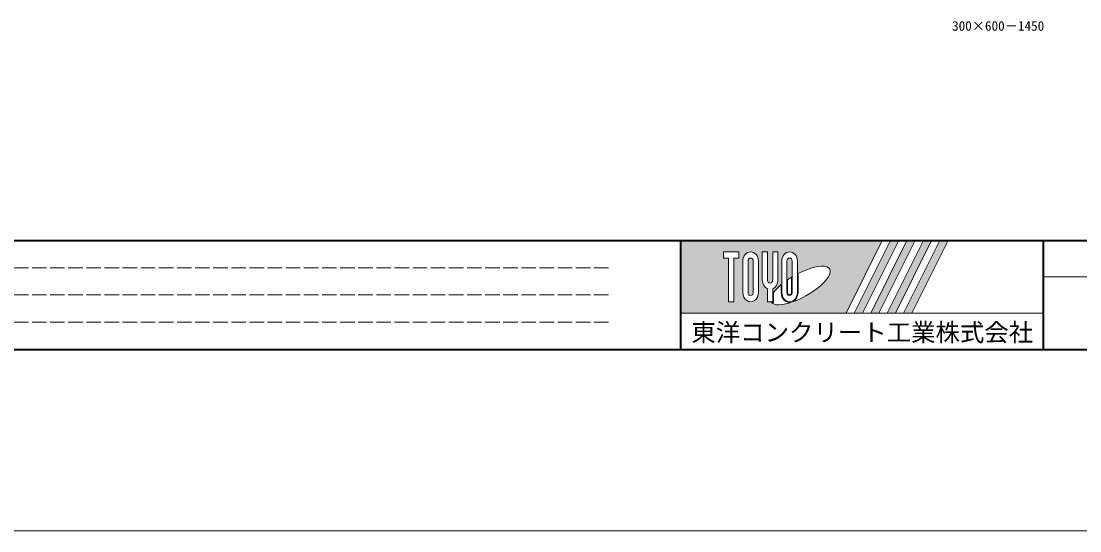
# Model space of a CAD drawing. Units: millimetres at full size; details may follow other scales. Extents: x -22536 to 51867, y -19720 to 38340.
# Drawn here: x 6315 to 15075, y -19720 to -15506 of the extents above; entities that cross this region are included whole.
import ezdxf
from ezdxf.enums import TextEntityAlignment as Align

# ---------------------------------------------------------------- set-up
doc = ezdxf.new("R2010")
doc.units = ezdxf.units.MM
doc.header["$LTSCALE"] = 20
doc.linetypes.add('DASHED', pattern=[7.5, 6, -1.5])
for name, color, linetype, lineweight in [('0_2', 5, 'Continuous', 13), ('図枠', 7, 'Continuous', 5), ('補助線', 8, 'Continuous', 13)]:
    doc.layers.add(name, color=color, linetype=linetype, lineweight=lineweight)
doc.layers.add('文字', color=7, linetype='Continuous')
doc.styles.add('ＭＳ ゴシック', font='')
doc.styles.add('ＭＳ 明朝', font='')
doc.styles.get('ＭＳ ゴシック').set_extended_font_data('MS Gothic')
doc.styles.get('ＭＳ 明朝').set_extended_font_data('MS Mincho')

msp = doc.modelspace()

# ---------------------------------------------------------------- hatches: boundary and pattern name
at = {"layer": '図枠'}
h = msp.add_hatch(color=256, dxfattribs=at)
h.paths.add_polyline_path([(11775, -17320), (11775, -17920), (13140.94, -17920), (13440.94, -17320)])
edge = h.paths.add_edge_path(flags=16)
edge.add_ellipse((12763.34, -17691.51), major_axis=(242.43, 135.7), ratio=0.3471473, start_angle=-144.311216, end_angle=72.189904, ccw=False)
edge.add_ellipse((12673.57, -17750.1), major_axis=(0, 82.5), ratio=0.8463542, start_angle=-160.703456, end_angle=-90)
edge.add_line((12743.4, -17750.1), (12743.4, -17592.83))
edge = h.paths.add_edge_path(flags=16)
edge.add_ellipse((12673.57, -17489.9), major_axis=(0, 76.15), ratio=0.8463542, start_angle=-90, end_angle=90, ccw=False)
edge.add_line((12738.03, -17489.9), (12738.03, -17750.1))
edge.add_ellipse((12673.57, -17750.1), major_axis=(0, 76.15), ratio=0.8463542, start_angle=90, end_angle=-90, ccw=False)
edge.add_line((12609.12, -17750.1), (12609.12, -17489.9))
edge = h.paths.add_edge_path(flags=16)
edge.add_line((12695.06, -17489.9), (12695.06, -17750.1))
edge.add_ellipse((12673.57, -17750.1), major_axis=(0, 25.38), ratio=0.8463542, start_angle=90, end_angle=-90, ccw=False)
edge.add_line((12652.09, -17750.1), (12652.09, -17489.9))
edge.add_ellipse((12673.57, -17489.9), major_axis=(0, 25.38), ratio=0.8463542, start_angle=-90, end_angle=90, ccw=False)
edge = h.paths.add_edge_path(flags=16)
edge.add_line((12689.69, -17622.89), (12689.69, -17750.1))
edge.add_ellipse((12673.57, -17750.1), major_axis=(0, 19.04), ratio=0.8463541, start_angle=90, end_angle=-90, ccw=False)
edge.add_line((12657.46, -17750.1), (12657.46, -17643.72))
edge.add_ellipse((12763.34, -17691.51), major_axis=(242.43, 135.7), ratio=0.3471473, start_angle=107.791742, end_angle=126.471318, ccw=False)
edge = h.paths.add_edge_path(flags=16)
edge.add_ellipse((12512.44, -17646.97), major_axis=(0, 76.15), ratio=0.8463542, start_angle=-163.341166, end_angle=-90, ccw=False)
edge.add_line((12533.92, -17718.77), (12533.92, -17826.25))
edge.add_line((12533.92, -17826.25), (12490.95, -17826.25))
edge.add_line((12490.95, -17826.25), (12490.95, -17718.77))
edge.add_ellipse((12512.44, -17646.97), major_axis=(0, 76.15), ratio=0.8463542, start_angle=90, end_angle=163.341166, ccw=False)
edge.add_line((12447.99, -17646.97), (12447.99, -17413.75))
edge.add_line((12447.99, -17413.75), (12490.95, -17413.75))
edge.add_line((12490.95, -17413.75), (12490.95, -17646.97))
edge.add_ellipse((12512.44, -17646.97), major_axis=(0, 25.38), ratio=0.8463542, start_angle=90, end_angle=-90)
edge.add_line((12533.92, -17646.97), (12533.92, -17413.75))
edge.add_line((12533.92, -17413.75), (12576.89, -17413.75))
edge.add_line((12576.89, -17413.75), (12576.89, -17646.97))
edge = h.paths.add_edge_path(flags=16)
edge.add_line((12603.75, -17684.42), (12603.75, -17750.1))
edge.add_ellipse((12673.57, -17750.1), major_axis=(0, 82.5), ratio=0.8463542, start_angle=90, end_angle=-171.54427)
edge.add_ellipse((12763.34, -17691.51), major_axis=(242.43, 135.7), ratio=0.3471473, start_angle=-178.649536, end_angle=-148.292442, ccw=False)
edge.add_line((12524.67, -17832.6), (12539.29, -17832.6))
edge.add_line((12539.29, -17832.6), (12539.29, -17752.15))
edge.add_ellipse((12763.34, -17691.51), major_axis=(242.43, 135.7), ratio=0.3471473, start_angle=148.21912, end_angle=165.908122, ccw=False)
edge = h.paths.add_edge_path(flags=16)
edge.add_ellipse((12351.31, -17489.9), major_axis=(0, 76.15), ratio=0.8463542, start_angle=-90, end_angle=90, ccw=False)
edge.add_line((12415.76, -17489.9), (12415.76, -17750.1))
edge.add_ellipse((12351.31, -17750.1), major_axis=(0, 76.15), ratio=0.8463542, start_angle=90, end_angle=-90, ccw=False)
edge.add_line((12286.85, -17750.1), (12286.85, -17489.9))
edge = h.paths.add_edge_path(flags=16)
edge.add_line((12372.79, -17489.9), (12372.79, -17750.1))
edge.add_ellipse((12351.31, -17750.1), major_axis=(0, 25.38), ratio=0.8463542, start_angle=90, end_angle=-90, ccw=False)
edge.add_line((12329.82, -17750.1), (12329.82, -17489.9))
edge.add_ellipse((12351.31, -17489.9), major_axis=(0, 25.38), ratio=0.8463542, start_angle=-90, end_angle=90, ccw=False)
h.paths.add_polyline_path([(12254.63, -17413.75), (12254.63, -17464.52), (12211.66, -17464.52), (12211.66, -17826.25), (12168.69, -17826.25), (12168.69, -17464.52), (12125.72, -17464.52), (12125.72, -17413.75)], flags=16)
for points in [[(13209, -17920), (13277.06, -17920), (13577.06, -17320), (13509, -17320)], [(13713.19, -17320), (13645.12, -17320), (13345.12, -17920), (13413.19, -17920)], [(13849.31, -17320), (13781.25, -17320), (13481.25, -17920), (13549.31, -17920)], [(13985.44, -17320), (13917.38, -17320), (13617.38, -17920), (13685.44, -17920)]]:
    msp.add_hatch(color=256, dxfattribs=at).paths.add_polyline_path(points)

# ---------------------------------------------------------------- linework, layer by layer
at = {"layer": '0_2'}
msp.add_line((-2267.22, -19720.17), (51867.22, -19720.17), dxfattribs=at)
at = {"layer": '図枠', "lineweight": 40}
for p, q in [((1200, -17320), (24600, -17320)), ((11775, -18220), (11775, -17320)), ((14775, -18220), (14775, -17320)), ((1200, -18220), (24600, -18220))]:
    msp.add_line(p, q, dxfattribs=at)
at = {"layer": '図枠'}
for p, q in [((11775, -17320), (13440.94, -17320)), ((13440.94, -17320), (13140.94, -17920)), ((13509, -17320), (13209, -17920)), ((13577.06, -17320), (13277.06, -17920)), ((13645.12, -17320), (13345.12, -17920)), ((13713.19, -17320), (13413.19, -17920)), ((13781.25, -17320), (13481.25, -17920)), ((13509, -17320), (13577.06, -17320)), ((13849.31, -17320), (13549.31, -17920)), ((13917.38, -17320), (13617.38, -17920)), ((13645.12, -17320), (13713.19, -17320)), ((13985.44, -17320), (13685.44, -17920)), ((13781.25, -17320), (13849.31, -17320)), ((13917.38, -17320), (13985.44, -17320)), ((12125.72, -17413.75), (12125.72, -17464.52)), ((12125.72, -17413.75), (12254.63, -17413.75)), ((12254.63, -17413.75), (12254.63, -17464.52)), ((12447.99, -17413.75), (12490.95, -17413.75)), ((12447.99, -17646.97), (12447.99, -17413.75)), ((12490.95, -17413.75), (12490.95, -17646.97)), ((12533.92, -17413.75), (12576.89, -17413.75)), ((12533.92, -17646.97), (12533.92, -17413.75)), ((12576.89, -17413.75), (12576.89, -17646.97)), ((12168.69, -17464.52), (12125.72, -17464.52)), ((12168.69, -17464.52), (12168.69, -17826.25)), ((12211.66, -17464.52), (12211.66, -17826.25)), ((12254.63, -17464.52), (12211.66, -17464.52)), ((12286.85, -17489.9), (12286.85, -17750.1)), ((12329.82, -17750.1), (12329.82, -17489.9)), ((12372.79, -17489.9), (12372.79, -17750.1)), ((12415.76, -17750.1), (12415.76, -17489.9)), ((12609.12, -17489.9), (12609.12, -17750.1)), ((12652.09, -17750.1), (12652.09, -17489.9)), ((12695.06, -17489.9), (12695.06, -17750.1)), ((12738.03, -17750.1), (12738.03, -17489.9)), ((12743.4, -17750.1), (12743.4, -17592.83)), ((12603.75, -17684.42), (12603.75, -17750.1)), ((12657.46, -17750.1), (12657.46, -17643.72)), ((12689.69, -17622.89), (12689.69, -17750.1)), ((12490.95, -17718.77), (12490.95, -17826.25)), ((12533.92, -17718.77), (12533.92, -17826.25)), ((12539.29, -17752.15), (12539.29, -17832.6)), ((12211.66, -17826.25), (12168.69, -17826.25)), ((12533.92, -17826.25), (12490.95, -17826.25)), ((12524.67, -17832.6), (12539.29, -17832.6)), ((11775, -17920), (13140.94, -17920)), ((13209, -17920), (13277.06, -17920)), ((13345.12, -17920), (13413.19, -17920)), ((13481.25, -17920), (13549.31, -17920)), ((13617.38, -17920), (13685.44, -17920))]:
    msp.add_line(p, q, dxfattribs=at)
at = {"layer": '図枠', "linetype": 'DASHED', "lineweight": 9}
for p, q in [((11175, -17545), (1800, -17545)), ((11175, -17770), (1800, -17770)), ((11175, -17995), (1800, -17995))]:
    msp.add_line(p, q, dxfattribs=at)
at = {"layer": '図枠', "lineweight": 13}
msp.add_line((24600, -17620), (14775, -17620), dxfattribs=at)
at = {"layer": '図枠'}
for centre, major_axis, ratio, start_param, end_param in [((12351.31, -17489.9), (0, 76.15), 0.846354, 4.712389, 7.8539816), ((12673.57, -17489.9), (0, 76.15), 0.846354, 4.712389, 7.8539816), ((12351.31, -17489.9), (0, 25.38), 0.846354, 4.712389, 7.8539816), ((12673.57, -17489.9), (0, 25.38), 0.846354, 4.712389, 7.8539816), ((12763.34, -17691.51), (242.43, 135.7), 0.347147, 4.2621853, 7.7429163), ((12512.44, -17646.97), (0, 76.15), 0.846354, 1.5707963, 2.8017557), ((12512.44, -17646.97), (0, 25.38), 0.846354, 1.5707963, 4.712389), ((12512.44, -17646.97), (0, 76.15), 0.846354, 3.4814296, 4.712389), ((12763.34, -17691.51), (242.43, 135.7), 0.347147, 2.0815197, 2.5155126), ((12763.34, -17691.51), (242.43, 135.7), 0.347147, 1.6817405, 1.8219833), ((12351.31, -17750.1), (0, 76.15), 0.846354, 1.5707963, 4.712389), ((12351.31, -17750.1), (0, 25.38), 0.846354, 1.5707963, 4.712389), ((12673.57, -17750.1), (0, 82.5), 0.846354, 1.5707963, 3.3154679), ((12673.57, -17750.1), (0, 76.15), 0.846354, 1.5707963, 4.712389), ((12673.57, -17750.1), (0, 25.38), 0.846354, 1.5707963, 4.712389), ((12673.57, -17750.1), (0, 19.04), 0.846354, 1.5707963, 4.712389), ((12673.57, -17750.1), (0, 82.5), 0.846354, 3.5338438, 4.712389), ((12763.34, -17691.51), (242.43, 135.7), 0.347147, 3.2093975, 4.2004451)]:
    msp.add_ellipse(centre, major_axis=major_axis, ratio=ratio, start_param=start_param, end_param=end_param, dxfattribs=at)
at = {"layer": '補助線'}
msp.add_line((11775, -17920), (14775, -17920), dxfattribs=at)

# ---------------------------------------------------------------- texts
at = {"layer": '図枠', "style": 'ＭＳ ゴシック'}
msp.add_text('東洋コンクリート工業株式会社', height=148.1, dxfattribs=at).set_placement((13275, -18079.38), align=Align.MIDDLE_CENTER)
at = {"layer": '文字', "style": 'ＭＳ 明朝'}
msp.add_text('300×600－1450', height=80.06, dxfattribs=at).set_placement((14399.52, -15544.97), align=Align.MIDDLE_CENTER)

doc.saveas('drawing.dxf')
